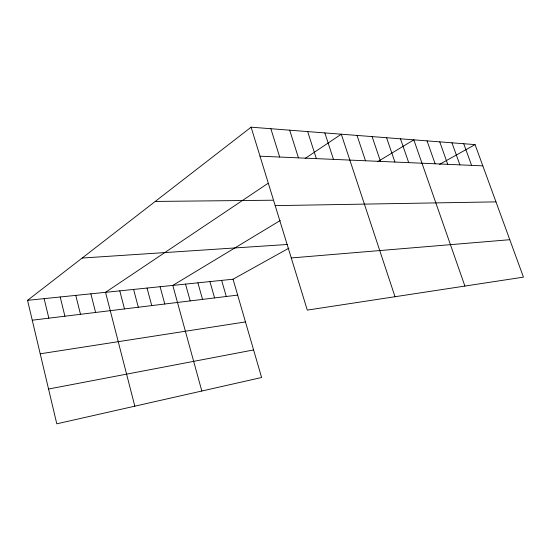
<?xml version="1.0" encoding="UTF-8"?>
<svg xmlns="http://www.w3.org/2000/svg" width="551" height="551" viewBox="0 0 551 551"><rect width="100%" height="100%" fill="white"/><g stroke="black" fill="none" stroke-linecap="round" stroke-linejoin="round"><path stroke-width="0.83" d="M288.869 248.17L233.052 279.212L261.615 377.504L56.794 423.815L27.55 300.343L251.098 127.185L475.072 144.61L523.45 277.139L307.293 310.103L251.098 127.185M267.841 183.462L105.544 292.319L134.823 406.177M305.164 158.426L341.289 134.203L395.012 296.727M280.259 220.51L172.8 285.411L201.824 391.024M377.621 161.712L413.822 139.844L464.899 286.065M439.553 164.363L475.072 144.61M48.557 389.027L253.605 349.933M40.209 353.804L245.464 321.915M32.254 320.2L237.667 295.102M27.55 300.343L233.052 279.212M291.272 257.951L509.785 239.706M82.147 258.047L287.477 244.472M275.197 205.633L495.976 201.873M155.244 201.432L272.828 200.22M260.01 156.188L482.828 165.858M463.735 143.728L471.573 165.369M451.972 142.812L459.885 164.866M439.746 141.862L447.749 164.336M427.039 140.877L435.125 163.792M400.474 138.804L408.718 162.641M386.582 137.722L394.909 162.042M372.111 136.6L380.514 161.422M357.027 135.429L365.506 160.768M324.849 132.922L333.486 159.377M307.665 131.586L316.37 158.633M289.688 130.188L298.463 157.861M270.851 128.72L279.694 157.042M221.647 280.383L226.282 296.493M209.931 281.589L214.58 297.919M197.899 282.828L202.554 299.393M185.522 284.102L190.198 300.901M160.1 286.713L164.79 304M147.041 288.056L151.745 305.598M133.604 289.44L138.315 307.238M119.781 290.859L124.492 308.925M90.881 293.828L95.599 312.458M75.769 295.384L80.494 314.304M60.197 296.982L64.915 316.205M44.128 298.635L48.839 318.168"/></g></svg>
